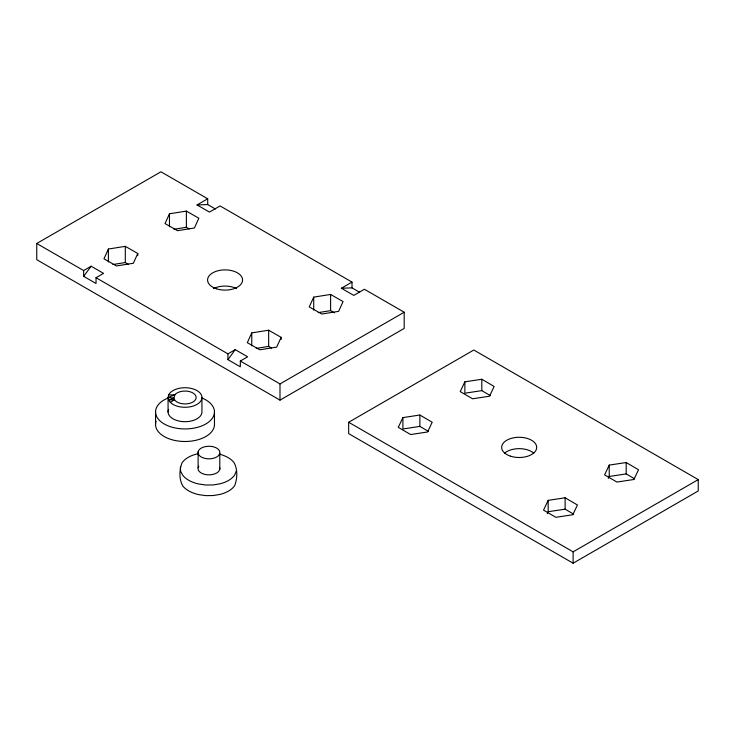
<?xml version="1.0" encoding="UTF-8"?>
<svg xmlns="http://www.w3.org/2000/svg" width="735" height="735" viewBox="0 0 735 735"><rect width="100%" height="100%" fill="white"/><g stroke="black" fill="none" stroke-linecap="round" stroke-linejoin="round"><path stroke-width="1.1" d="M198.606 453.715L196.603 454.046A27.342 15.729 0 0 0 181.977 462.967C179.303 470.051 178.908 479.275 182.804 485.982A28.987 16.675 0 0 0 198.606 494.609L205.763 495.629L213.104 495.555L220.123 494.398A27.342 15.729 0 0 0 234.75 485.477C237.423 478.384 237.818 469.169 233.923 462.453A28.987 16.675 0 0 0 219.26 454.111M198.11 467.8L198.128 451.786M219.793 469.325L219.802 453.32A10.915 6.284 0 0 0 204.688 446.77A10.915 6.284 0 0 0 202.401 457.574A10.915 6.284 0 0 0 219.802 453.32M168.067 411.922L168.067 397.497L168.646 394.971A16.933 9.775 0 0 1 193.47 389.035A16.933 9.775 0 0 1 196.98 404.415A16.933 9.775 0 0 1 170.336 402.394L168.646 400.033L168.067 397.497L174.893 394.787A11.154 6.44 0 0 1 192.166 392.563A11.154 6.44 0 0 1 191.412 402.771A11.154 6.44 0 0 1 174.526 399.711L168.646 400.033L173.892 398.067L174.893 394.787L168.646 394.971M236.385 470.758L234.759 474.856A27.342 15.729 0 0 1 220.132 483.777L213.113 484.944L205.772 485.017L198.606 483.988A28.987 16.675 0 0 1 182.813 475.37L180.635 471.3L180.351 467.074M108.403 249.027L103.966 258.821L116.424 265.932L133.329 263.268L137.776 253.474L125.308 246.354L108.403 249.027L108.403 261.991M169.473 213.775L165.026 223.559L177.493 230.68L194.398 228.006L198.845 218.221L186.378 211.101L169.473 213.775L169.473 226.729M251.756 332.891L247.309 342.685L259.777 349.796L276.682 347.122L281.128 337.337L268.661 330.217L251.756 332.891L251.756 345.845M313.707 297.124L309.26 306.918L321.728 314.029L338.633 311.355L343.07 301.57L330.612 294.45L313.707 297.124L313.707 310.078M402.909 417.599L398.278 427.357L410.608 434.55L427.559 431.987L432.189 422.23L419.869 415.027L402.909 417.599L402.909 428.964L419.869 426.401L428.404 431.381M464.86 381.832L460.229 391.59L472.559 398.783L489.51 396.22L494.141 386.463L481.82 379.26L464.86 381.832L464.86 393.197L481.82 390.634L490.346 395.614M548.163 500.36L543.533 510.118L555.862 517.311L572.813 514.748L577.444 504.991L565.123 497.797L548.163 500.36L548.163 511.725L547.235 513.673M609.232 465.099L604.602 474.865L616.922 482.059L633.882 479.496L638.513 469.729L626.183 462.535L609.232 465.099L609.232 476.473L608.304 478.421M227.933 359.645L235.246 349.649L247.64 356.806L240.327 361.023L240.327 366.802L227.933 359.645L227.933 353.866L96.028 277.711L96.028 283.489L83.634 276.332L83.634 270.553L36.75 243.487L36.75 259.685L279.998 400.125L404.186 328.426L404.186 312.228L364.404 289.259L353.774 295.396L341.38 288.239L352.01 282.102L352.01 287.872L359.635 292.282M83.634 276.332L91.149 266.217L103.543 273.374L96.028 277.711M170.336 402.394L174.526 399.711L173.892 398.067L168.067 397.497M36.75 243.487L160.937 171.788L207.702 198.79L207.702 204.569L215.327 208.97M352.01 282.102L220.096 205.947L209.466 212.084L197.044 204.946L207.702 198.79M83.634 270.553L91.149 266.217M227.933 353.866L235.246 349.649M240.327 361.023L279.998 383.927L404.186 312.228M348.666 422.267L473.809 350.016L698.25 479.597L698.25 490.962L573.116 563.212L348.666 433.632L348.666 422.267L573.116 551.847L698.25 479.597M173.984 229.256L186.378 227.299L189.253 228.943M112.914 264.517L125.308 262.551L128.184 264.196M318.209 312.605L330.612 310.648L334.443 312.834M256.267 348.372L268.661 346.415L271.537 348.059M609.232 476.473L626.183 473.9L634.718 478.889M548.163 511.725L565.123 509.162L573.649 514.142M197.044 204.946L207.702 204.569M341.38 288.239L352.01 287.872M626.183 462.535L626.183 473.9M573.116 551.847L573.116 563.212M565.123 497.797L565.123 509.162M481.82 379.26L481.82 390.634M419.869 415.027L419.869 426.401M330.612 294.45L330.612 310.648M281.128 337.337L281.128 339.496M279.998 383.927L279.998 400.125M268.661 330.217L268.661 346.415M214.473 411.922L214.473 424.481A29.464 17.015 0 0 1 182.115 441.413A29.464 17.015 0 0 1 156.105 421.164M201.941 397.497L201.941 411.922A16.933 9.775 0 0 1 182.794 421.614A16.933 9.775 0 0 1 168.646 409.386M186.378 211.101L186.378 227.299M155.544 411.922L155.544 424.481M137.776 253.474L137.776 255.633M125.308 246.354L125.308 262.551M213.517 288.589A17.521 10.115 0 0 1 236.624 288.589M504.614 453.146A17.521 10.115 0 0 1 533.748 453.146M201.904 397.984A29.464 17.015 0 0 1 207.022 423.231A29.464 17.015 0 0 1 162.995 423.231A29.464 17.015 0 0 1 168.113 397.984M219.765 467.69A10.915 6.284 0 0 1 207.628 474.801A10.915 6.284 0 0 1 198.827 466.21M510.421 456.15A17.521 10.115 0 0 0 536.697 447.394A17.521 10.115 0 0 0 510.421 438.63A17.521 10.115 0 0 0 510.421 456.15M216.32 288.754A17.521 10.115 0 0 0 242.587 279.998A17.521 10.115 0 0 0 216.32 271.243A17.521 10.115 0 0 0 216.32 288.754"/></g></svg>
